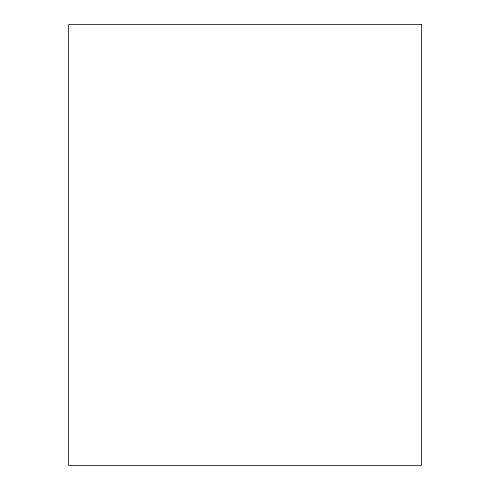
<?xml version="1.0" encoding="UTF-8"?>
<svg xmlns="http://www.w3.org/2000/svg" width="490" height="490" viewBox="0 0 490 490"><rect width="100%" height="100%" fill="white"/><g stroke="black" fill="none" stroke-linecap="round" stroke-linejoin="round"><path stroke-width="0.73" d="M421.4 24.5L68.6 24.5L68.6 465.5L421.4 465.5L421.4 24.5"/></g></svg>
